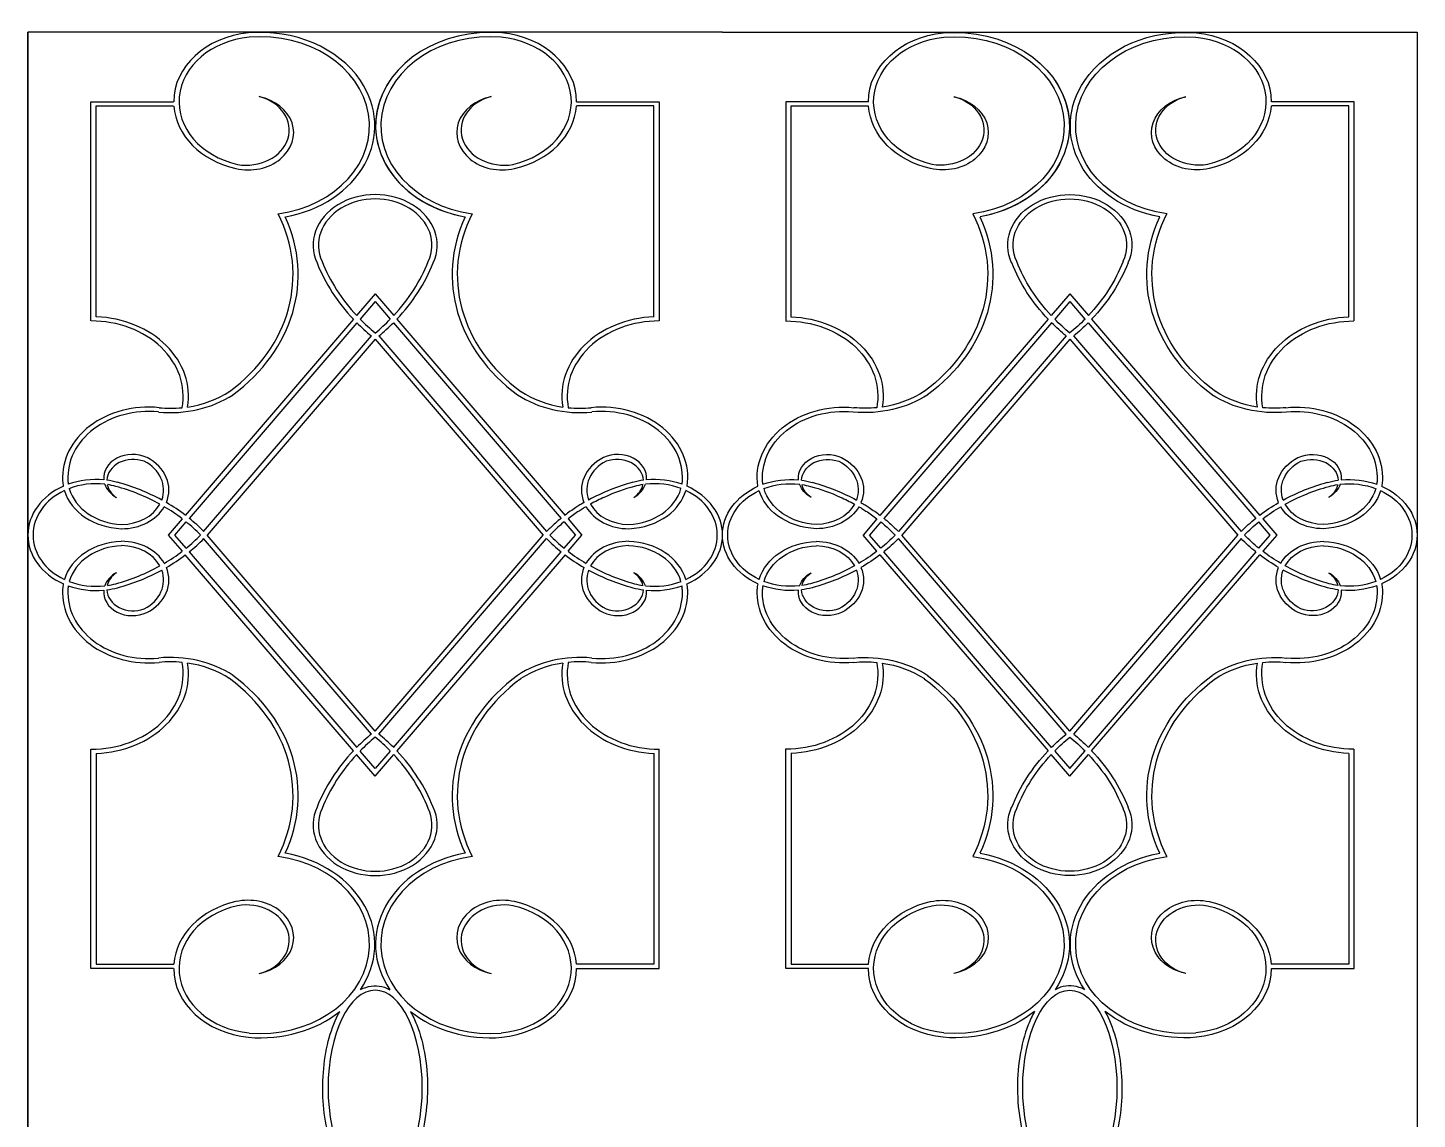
# Model space of a CAD drawing. Header units: millimetres. Extents: x 14385 to 129787, y 107826 to 186798.
# Drawn here: x 28166 to 29267, y 119535 to 120400 of the extents above; entities that cross this region are included whole.
import ezdxf

# ---------------------------------------------------------------- set-up
doc = ezdxf.new("R2010")
doc.units = ezdxf.units.MM
doc.header["$LTSCALE"] = 1000

msp = doc.modelspace()

# ---------------------------------------------------------------- linework, layer by layer
at = {"color": 136}
for p, q in [((28165.8, 117846.3), (28165.8, 120396.3)), ((28716.5, 120396.3), (28165.8, 120396.3)), ((28165.8, 120396.3), (28165.8, 117846.3)), ((28716.5, 120396.3), (29267.2, 120396.3)), ((29267.2, 120396.3), (29267.2, 117846.3))]:
    msp.add_line(p, q, dxfattribs=at)
at = {"color": 252}
for p, q in [((28215.9, 120167.6), (28215.9, 120341.3)), ((28215.9, 120341.3), (28281.4, 120341.3)), ((28600.9, 120341.3), (28666.4, 120341.3)), ((28666.4, 120341.3), (28666.4, 120167.6)), ((28832.1, 120341.3), (28766.6, 120341.3)), ((28766.6, 120341.3), (28766.6, 120167.6)), ((29217.1, 120341.3), (29151.6, 120341.3)), ((29217.1, 120167.6), (29217.1, 120341.3)), ((28220.1, 120170.9), (28220.1, 120337.9)), ((28220.1, 120337.9), (28281.4, 120337.9)), ((28662.2, 120337.9), (28600.9, 120337.9)), ((28662.2, 120170.9), (28662.2, 120337.9)), ((28770.8, 120170.9), (28770.8, 120337.9)), ((28770.8, 120337.9), (28832.1, 120337.9)), ((29212.9, 120337.9), (29151.6, 120337.9)), ((29212.9, 120170.9), (29212.9, 120337.9)), ((28441.2, 120188.9), (28426.5, 120171.8)), ((28441.2, 120188.9), (28455.9, 120171.8)), ((28991.8, 120188.9), (28977.1, 120171.8)), ((28991.8, 120188.9), (29006.5, 120171.8)), ((28441.2, 120183), (28429.2, 120169)), ((28441.2, 120183), (28453.2, 120169)), ((28991.8, 120183), (28979.8, 120169)), ((28991.8, 120183), (29003.8, 120169)), ((28424, 120168.8), (28290.7, 120013.4)), ((28426.7, 120166), (28293.7, 120011)), ((28455.7, 120166), (28588.6, 120011)), ((28458.4, 120168.8), (28591.7, 120013.4)), ((28974.6, 120168.8), (28841.3, 120013.4)), ((28977.3, 120166), (28844.4, 120011)), ((29006.3, 120166), (29139.3, 120011)), ((29009.1, 120168.8), (29142.3, 120013.4)), ((28305.2, 120000.6), (28438.2, 120155.6)), ((28444.2, 120155.6), (28577.1, 120000.6)), ((28988.8, 120155.6), (28855.9, 120000.6)), ((29127.8, 120000.6), (28994.9, 120155.6)), ((28441.2, 120153.1), (28307.9, 119997.8)), ((28441.2, 120153.1), (28574.4, 119997.8)), ((28991.8, 120153.1), (28858.6, 119997.8)), ((28991.8, 120153.1), (29125.1, 119997.8)), ((28288.2, 120010.6), (28277.2, 119997.8)), ((28594.1, 120010.6), (28605.1, 119997.8)), ((28838.9, 120010.6), (28827.9, 119997.8)), ((29144.8, 120010.6), (29155.8, 119997.8)), ((28282.4, 119997.8), (28291.3, 120008.2)), ((28591.1, 120008.2), (28600, 119997.8)), ((28841.9, 120008.2), (28833, 119997.8)), ((29150.7, 119997.8), (29141.7, 120008.2)), ((28277.2, 119997.8), (28288.2, 119985)), ((28291.3, 119987.4), (28282.4, 119997.8)), ((28438.2, 119840), (28305.2, 119995)), ((28441.2, 119842.4), (28307.9, 119997.8)), ((28441.2, 119842.4), (28574.4, 119997.8)), ((28444.2, 119840), (28577.1, 119995)), ((28591.1, 119987.4), (28600, 119997.8)), ((28594.1, 119985), (28605.1, 119997.8)), ((28838.9, 119985), (28827.9, 119997.8)), ((28841.9, 119987.4), (28833, 119997.8)), ((28988.8, 119840), (28855.9, 119995)), ((28991.8, 119842.4), (28858.6, 119997.8)), ((28991.8, 119842.4), (29125.1, 119997.8)), ((28994.9, 119840), (29127.8, 119995)), ((29141.7, 119987.4), (29150.7, 119997.8)), ((29155.8, 119997.8), (29144.8, 119985)), ((28424, 119826.7), (28290.7, 119982.1)), ((28293.7, 119984.5), (28426.7, 119829.5)), ((28455.7, 119829.5), (28588.6, 119984.5)), ((28591.7, 119982.1), (28458.4, 119826.7)), ((28841.3, 119982.1), (28974.6, 119826.7)), ((28977.3, 119829.5), (28844.4, 119984.5)), ((29139.3, 119984.5), (29006.3, 119829.5)), ((29009.1, 119826.7), (29142.3, 119982.1)), ((28215.9, 119654.3), (28215.9, 119828)), ((28220.1, 119824.7), (28220.1, 119657.7)), ((28441.2, 119806.6), (28426.5, 119823.8)), ((28441.2, 119812.6), (28429.2, 119826.6)), ((28453.2, 119826.6), (28441.2, 119812.6)), ((28441.2, 119806.6), (28455.9, 119823.8)), ((28662.2, 119824.7), (28662.2, 119657.7)), ((28666.4, 119654.3), (28666.4, 119828)), ((28766.6, 119654.3), (28766.6, 119828)), ((28770.8, 119824.7), (28770.8, 119657.7)), ((28991.8, 119806.6), (28977.1, 119823.8)), ((28979.8, 119826.6), (28991.8, 119812.6)), ((28991.8, 119812.6), (29003.8, 119826.6)), ((28991.8, 119806.6), (29006.5, 119823.8)), ((29212.9, 119824.7), (29212.9, 119657.7)), ((29217.1, 119654.3), (29217.1, 119828)), ((28220.1, 119657.7), (28281.6, 119657.7)), ((28662.2, 119657.7), (28600.9, 119657.7)), ((28770.8, 119657.7), (28832.1, 119657.7)), ((29212.9, 119657.7), (29151.4, 119657.7)), ((28281.4, 119654.3), (28215.9, 119654.3)), ((28600.9, 119654.3), (28666.4, 119654.3)), ((28832.1, 119654.3), (28766.6, 119654.3)), ((29151.6, 119654.3), (29217.1, 119654.3))]:
    msp.add_line(p, q, dxfattribs=at)
for centre, major_axis, ratio, start_param, end_param in [((28348.8, 120341.3), (67.3, 0), 0.816364, 1.688603, 3.141593), ((28350.2, 120322.2), (90.7, 0), 0.816364, 0.506509, 1.673342), ((28350.2, 120322.2), (86.5, 0), 0.816364, -1.407527, 1.672971), ((28532.2, 120322.2), (-90.7, 0), 0.816364, 4.609843, 7.633621), ((28532.2, 120322.2), (86.5, 0), 0.816364, 1.468622, 4.54912), ((28533.6, 120341.3), (67.3, 0), 0.816364, 0, 1.45299), ((28348.8, 120341.3), (-63.1, 0), 0.816364, -1.452486, 1.300758), ((28533.6, 120341.3), (63.1, 0), 0.816364, -1.300758, 1.452486), ((28350.2, 120322.2), (90.7, 0), 0.816364, -1.350436, 0.506509), ((28532.2, 120322.2), (-90.7, 0), 0.816364, -0.506514, 1.350436), ((28340.5, 120316.7), (36.1, 0), 0.816364, 4.44235, 7.606813), ((28339, 120318.8), (34.1, 0), 0.816364, 4.503854, 7.546717), ((28541.9, 120316.7), (-36.1, 0), 0.816364, -1.323627, 1.840835), ((28543.4, 120318.8), (34.1, 0), 0.816364, 1.878061, 4.920924), ((28348.8, 120341.3), (67.3, 0), 0.816364, 3.203861, 4.44235), ((28533.6, 120341.3), (-67.3, 0), 0.816364, 1.840835, 3.079325), ((28441.2, 120227.5), (49.2, 0), 0.816364, -0.357308, 3.498901), ((28441.2, 120227.5), (45, 0), 0.816364, -0.359357, 3.500933), ((28222.7, 120204.3), (153.4, 0), 0.816364, -0.834402, 0.395372), ((28659.7, 120204.3), (-153.4, 0), 0.816364, -0.395372, 0.834402), ((28222.7, 120204.3), (-157.5, 0), 0.816364, 2.307191, 3.504433), ((28659.7, 120204.3), (-157.5, 0), 0.816364, -0.362841, 0.834402), ((28566.3, 120258.7), (179.9, 0), 0.816364, 3.454536, 3.799999), ((28566.3, 120258.7), (-175.7, 0), 0.816364, 0.312406, 0.650982), ((28316.3, 120258.6), (175.5, 0), 0.816364, -0.651138, -0.312037), ((28316.3, 120258.6), (179.6, 0), 0.816364, -0.658569, -0.31258), ((28216.1, 120108), (72.9, 0), 0.816364, -0.157189, 1.572578), ((28216.1, 120108), (77.1, 0), 0.816364, -0.139948, 1.518122), ((28566.3, 120258.7), (179.9, 0), 0.816364, 3.8243, 3.920002), ((28566.3, 120258.7), (175.7, 0), 0.816364, 3.817508, 3.92031), ((28316.3, 120258.6), (175.5, 0), 0.816364, -0.779047, -0.676107), ((28316.3, 120258.6), (-179.6, 0), 0.816364, 2.362853, 2.458688), ((28666.3, 120108), (-77.1, 0), 0.816364, -1.518122, 0.139948), ((28666.3, 120108), (-72.9, 0), 0.816364, 4.710608, 6.440374), ((28279, 120159.5), (-75, 0), 0.816364, 1.750875, 2.246195), ((28603.4, 120159.5), (75, 0), 0.816364, 4.036991, 4.53231), ((28261.6, 120043.5), (68.2, 0), 0.816364, 1.448892, 3.189665), ((28279, 120159.5), (-79.2, 0), 0.816364, 1.448892, 2.246195), ((28279, 120159.5), (-75, 0), 0.816364, 1.448892, 1.69239), ((28603.4, 120159.5), (79.2, 0), 0.816364, 4.036991, 4.834293), ((28603.4, 120159.5), (75, 0), 0.816364, 4.590795, 4.834293), ((28620.8, 120043.5), (68.2, 0), 0.816364, -0.126549, 1.692701), ((28261.6, 120043.5), (-64, 0), 0.816364, 4.590485, 6.331258), ((28620.8, 120043.5), (-64, 0), 0.816364, 3.037727, 4.834293), ((28248.8, 120043.1), (22.8, 0), 0.816364, 1.051888, 3.22495), ((28249.4, 120040.7), (-20.9, 0), 0.816364, 4.288431, 6.253218), ((28240.2, 120033.4), (-33.3, 0), 0.816364, 2.847491, 4.145408), ((28240.2, 120033.4), (-37.5, 0), 0.816364, 2.811906, 4.145408), ((28642.2, 120033.4), (37.5, 0), 0.816364, 2.137777, 3.471279), ((28642.2, 120033.4), (33.3, 0), 0.816364, 2.137777, 3.435694), ((28633.5, 120043.1), (-22.8, 0), 0.816364, 3.058235, 5.231297), ((28632.9, 120040.7), (-20.9, 0), 0.816364, 3.17156, 5.136347), ((28219.8, 119997.8), (-53.9, 0), 0.816364, -1.072215, 1.072215), ((28219.8, 119997.8), (49.8, 0), 0.816364, 2.095243, 4.187942), ((28242.3, 120042.7), (48.9, 0), 0.816364, 3.189665, 3.29837), ((28242.3, 120042.7), (-48.9, 0), 0.816364, 0.246701, 1.522724), ((28242.3, 120042.7), (44.7, 0), 0.816364, 3.189665, 3.269172), ((28219.8, 119997.8), (-53.9, 0), 0.816364, 4.595571, 5.130075), ((28219.8, 119997.8), (49.8, 0), 0.816364, 1.428122, 2.012754), ((28242.3, 120042.7), (-44.7, 0), 0.816364, 0.224287, 1.522724), ((28248.8, 120043.1), (22.8, 0), 0.816364, 3.418062, 4.118141), ((28219.8, 119997.8), (53.9, 0), 0.816364, 1.248267, 1.407456), ((28249.4, 120040.7), (-20.9, 0), 0.816364, 0.177162, 0.873977), ((28219.8, 119997.8), (-49.8, 0), 0.816364, 4.38986, 4.52866), ((28190.2, 119925.5), (143.2, 0), 0.816364, 0.975118, 1.248267), ((28190.2, 119925.5), (-147.4, 0), 0.816364, 4.123567, 4.38986), ((28692.2, 119925.5), (-147.4, 0), 0.816364, -1.248267, -0.981975), ((28692.2, 119925.5), (-143.2, 0), 0.816364, -1.248267, -1.067778), ((28640, 120042.7), (44.7, 0), 0.816364, -1.522724, -0.224287), ((28662.6, 119997.8), (-53.9, 0), 0.816364, -1.407456, -1.248267), ((28633.5, 120043.1), (22.8, 0), 0.816364, -0.976548, -0.276469), ((28632.9, 120040.7), (-20.9, 0), 0.816364, 2.267616, 2.964431), ((28662.6, 119997.8), (49.8, 0), 0.816364, 1.754525, 1.893326), ((28662.6, 119997.8), (49.8, 0), 0.816364, 1.133194, 1.71347), ((28662.6, 119997.8), (53.9, 0), 0.816364, 1.15394, 1.687615), ((28640, 120042.7), (48.9, 0), 0.816364, -0.834617, -0.246701), ((28662.6, 119997.8), (-49.8, 0), 0.816364, 2.095243, 4.187942), ((28662.6, 119997.8), (-53.9, 0), 0.816364, 2.069377, 4.212182), ((28240.2, 120033.4), (33.3, 0), 0.816364, 4.712389, 5.859527), ((28190.2, 119925.5), (-147.4, 0), 0.816364, 3.961985, 4.093881), ((28692.2, 119925.5), (-147.4, 0), 0.816364, -0.925361, -0.896902), ((28692.2, 119925.5), (-147.4, 0), 0.816364, -0.952289, -0.925361), ((28692.2, 119925.5), (143.2, 0), 0.816364, 2.073815, 2.166474), ((28642.2, 120033.4), (-33.3, 0), 0.816364, 0.423658, 1.570796), ((28240.2, 120033.4), (37.5, 0), 0.816364, 4.712389, 5.838415), ((28190.2, 119925.5), (-143.2, 0), 0.816364, 3.957874, 4.086984), ((28190.2, 119925.5), (-147.4, 0), 0.816364, 3.816417, 3.933209), ((28692.2, 119925.5), (147.4, 0), 0.816364, 2.349976, 2.437996), ((28692.2, 119925.5), (-147.4, 0), 0.816364, -0.896902, -0.820393), ((28692.2, 119925.5), (-143.2, 0), 0.816364, -0.896604, -0.816281), ((28692.2, 119925.5), (143.2, 0), 0.816364, 2.215685, 2.244988), ((28692.2, 119925.5), (-143.2, 0), 0.816364, -0.945391, -0.925908), ((28642.2, 120033.4), (-37.5, 0), 0.816364, 0.44477, 1.570796), ((28640, 120042.7), (48.9, 0), 0.816364, -1.522724, -0.834617), ((28190.2, 119925.5), (-143.2, 0), 0.816364, 3.80886, 3.928234), ((28692.2, 119925.5), (147.4, 0), 0.816364, 2.437996, 2.466769), ((28692.2, 119925.5), (-143.2, 0), 0.816364, -0.704832, -0.675512), ((28692.2, 119925.5), (-143.2, 0), 0.816364, -0.786641, -0.704832), ((28242.3, 119952.9), (48.9, 0), 0.816364, 1.618869, 2.894892), ((28242.3, 119952.9), (-44.7, 0), 0.816364, -1.522724, -0.224287), ((28240.2, 119962.2), (-37.5, 0), 0.816364, 3.586363, 4.712389), ((28240.2, 119962.2), (-33.3, 0), 0.816364, 3.565251, 4.712389), ((28190.2, 120070.1), (-143.2, 0), 0.816364, 2.354951, 2.474325), ((28190.2, 120070.1), (-147.4, 0), 0.816364, 2.349976, 2.466769), ((28692.2, 120070.1), (147.4, 0), 0.816364, 3.816417, 3.933209), ((28692.2, 119925.5), (143.2, 0), 0.816364, 2.466081, 2.474325), ((28692.2, 120070.1), (143.2, 0), 0.816364, 3.80886, 3.928234), ((28642.2, 119962.2), (37.5, 0), 0.816364, 1.570796, 2.696822), ((28642.2, 119962.2), (33.3, 0), 0.816364, 1.570796, 2.717935), ((28640, 119952.9), (-44.7, 0), 0.816364, 3.365879, 4.664316), ((28640, 119952.9), (-48.9, 0), 0.816364, 3.388294, 4.664316), ((28190.2, 120070.1), (143.2, 0), 0.816364, -0.945391, -0.816281), ((28190.2, 120070.1), (147.4, 0), 0.816364, -0.952289, -0.820393), ((28692.2, 120070.1), (-147.4, 0), 0.816364, 0.820393, 0.952289), ((28692.2, 120070.1), (-143.2, 0), 0.816364, 0.816281, 0.945391), ((28248.8, 119952.5), (22.8, 0), 0.816364, 2.165045, 2.865123), ((28249.4, 119954.8), (20.9, 0), 0.816364, 2.267616, 2.964431), ((28190.2, 120070.1), (143.2, 0), 0.816364, -1.248267, -0.975118), ((28190.2, 120070.1), (-147.4, 0), 0.816364, 1.893326, 2.159618), ((28240.2, 119962.2), (33.3, 0), 0.816364, -1.003816, 0.294101), ((28240.2, 119962.2), (-37.5, 0), 0.816364, 2.135144, 3.471279), ((28642.2, 119962.2), (37.5, 0), 0.816364, 2.811906, 4.148041), ((28642.2, 119962.2), (-33.3, 0), 0.816364, -0.294101, 1.003816), ((28692.2, 120070.1), (147.4, 0), 0.816364, 4.123567, 4.38986), ((28692.2, 120070.1), (-143.2, 0), 0.816364, 0.975118, 1.248267), ((28633.5, 119952.5), (-22.8, 0), 0.816364, 3.418062, 4.118141), ((28632.9, 119954.8), (-20.9, 0), 0.816364, 3.318754, 4.01557), ((28242.3, 119952.9), (-48.9, 0), 0.816364, -0.156778, -0.048073), ((28242.3, 119952.9), (44.7, 0), 0.816364, 3.014014, 3.09352), ((28219.8, 119997.8), (53.9, 0), 0.816364, 4.295533, 4.829207), ((28219.8, 119997.8), (49.8, 0), 0.816364, 4.274786, 4.855063), ((28219.8, 119997.8), (-53.9, 0), 0.816364, 1.734137, 1.893326), ((28219.8, 119997.8), (-49.8, 0), 0.816364, 1.754525, 1.893326), ((28662.6, 119997.8), (53.9, 0), 0.816364, 4.38986, 4.549049), ((28662.6, 119997.8), (-49.8, 0), 0.816364, 1.248267, 1.387068), ((28662.6, 119997.8), (-49.8, 0), 0.816364, 1.428122, 2.008399), ((28662.6, 119997.8), (53.9, 0), 0.816364, 4.595571, 5.129245), ((28640, 119952.9), (44.7, 0), 0.816364, 0.048073, 0.127579), ((28640, 119952.9), (48.9, 0), 0.816364, 0.048073, 0.156778), ((28261.6, 119952.1), (68.2, 0), 0.816364, 3.09352, 4.834293), ((28261.6, 119952.1), (-64, 0), 0.816364, -0.048073, 1.692701), ((28248.8, 119952.5), (22.8, 0), 0.816364, 3.058235, 5.235805), ((28249.4, 119954.8), (-20.9, 0), 0.816364, 0.029968, 1.994755), ((28620.8, 119952.1), (68.2, 0), 0.816364, 4.590485, 6.331258), ((28620.8, 119952.1), (-64, 0), 0.816364, 1.448892, 3.189665), ((28633.5, 119952.5), (-22.8, 0), 0.816364, 1.04738, 3.22495), ((28632.9, 119954.8), (20.9, 0), 0.816364, 4.288431, 6.253218), ((28279, 119836.1), (79.2, 0), 0.816364, 0.895398, 1.692701), ((28603.4, 119836.1), (-79.2, 0), 0.816364, 4.590485, 5.387787), ((28216.1, 119887.5), (-72.9, 0), 0.816364, 1.569015, 3.298781), ((28216.1, 119887.5), (77.1, 0), 0.816364, -1.518122, 0.139948), ((28279, 119836.1), (-75, 0), 0.816364, 4.590795, 4.834293), ((28279, 119836.1), (75, 0), 0.816364, 0.895398, 1.390718), ((28603.4, 119836.1), (-75, 0), 0.816364, -1.390718, -0.897091), ((28666.3, 119887.5), (-77.1, 0), 0.816364, -0.139948, 1.518122), ((28666.3, 119887.5), (-72.9, 0), 0.816364, -0.157189, 1.572578), ((28603.4, 119836.1), (75, 0), 0.816364, 1.448892, 1.69239), ((28222.7, 119791.2), (153.4, 0), 0.816364, -0.395372, 0.834402), ((28222.7, 119791.2), (157.5, 0), 0.816364, -0.362841, 0.834402), ((28659.7, 119791.2), (157.5, 0), 0.816364, 2.307191, 3.504433), ((28659.7, 119791.2), (153.4, 0), 0.816364, 2.30803, 3.536964), ((28566.3, 119736.9), (179.9, 0), 0.816364, 2.36285, 2.458885), ((28566.3, 119736.9), (-175.7, 0), 0.816364, -0.778718, -0.675916), ((28316.3, 119737), (175.5, 0), 0.816364, 0.676107, 0.779047), ((28316.3, 119737), (179.6, 0), 0.816364, 0.682904, 0.77874), ((28566.3, 119736.9), (-179.9, 0), 0.816364, -0.658407, -0.312943), ((28566.3, 119736.9), (-175.7, 0), 0.816364, -0.650982, -0.312406), ((28316.3, 119737), (-175.5, 0), 0.816364, 3.45363, 3.792731), ((28316.3, 119737), (-179.6, 0), 0.816364, 3.454173, 3.800162), ((28441.2, 119768), (-49.2, 0), 0.816364, -0.357308, 3.498901), ((28441.2, 119768), (45, 0), 0.816364, 2.782253, 6.642542), ((28350.2, 119673.3), (86.5, 0), 0.816364, 4.610214, 7.690712), ((28350.2, 119673.3), (-90.7, 0), 0.816364, 2.635084, 4.492028), ((28532.2, 119673.3), (90.7, 0), 0.816364, 1.791157, 3.648107), ((28532.2, 119673.3), (-86.5, 0), 0.816364, -1.407527, 1.672971), ((28348.8, 119654.3), (67.3, 0), 0.816364, 1.840835, 3.079325), ((28348.8, 119654.3), (-63.1, 0), 0.816364, -1.300758, 1.452486), ((28340.5, 119678.8), (-36.1, 0), 0.816364, 1.817965, 4.982428), ((28339, 119676.7), (34.1, 0), 0.816364, -1.263532, 1.779331), ((28541.9, 119678.8), (36.1, 0), 0.816364, 1.300758, 4.46522), ((28543.4, 119676.7), (-34.1, 0), 0.816364, 4.503854, 7.546717), ((28533.6, 119654.3), (-63.1, 0), 0.816364, 1.689107, 4.44235), ((28533.6, 119654.3), (67.3, 0), 0.816364, 0.062268, 1.300758), ((28348.8, 119654.3), (-67.3, 0), 0.816364, 0, 1.45299), ((28533.6, 119654.3), (67.3, 0), 0.816364, -1.45299, 0), ((28991.8, 119559.5), (0, 77.5), 0.481659, 3.141593, 9.424778), ((28350.2, 119673.3), (90.7, 0), 0.816364, 4.609843, 5.481757), ((28532.2, 119673.3), (90.7, 0), 0.816364, 3.943048, 4.814935)]:
    msp.add_ellipse(centre, major_axis=major_axis, ratio=ratio, start_param=start_param, end_param=end_param, dxfattribs=at)
at = {"color": 252, "extrusion": (0, 0, -1)}
for centre, major_axis, ratio, start_param, end_param in [((28899.4, 120341.3), (-67.3, 0), 0.816364, 0, 1.45299), ((28900.8, 120322.2), (90.7, 0), 0.816364, 4.609843, 7.633621), ((28900.8, 120322.2), (-86.5, 0), 0.816364, 1.468622, 4.54912), ((29082.9, 120322.2), (-86.5, 0), 0.816364, -1.407527, 1.672971), ((29082.9, 120322.2), (-90.7, 0), 0.816364, 0.506509, 1.673342), ((29084.2, 120341.3), (-67.3, 0), 0.816364, 1.688603, 3.141593), ((28899.4, 120341.3), (-63.1, 0), 0.816364, -1.300758, 1.452486), ((29084.2, 120341.3), (63.1, 0), 0.816364, -1.452486, 1.300758), ((28900.8, 120322.2), (90.7, 0), 0.816364, -0.506514, 1.350436), ((29082.9, 120322.2), (-90.7, 0), 0.816364, -1.350436, 0.506509), ((28891.1, 120316.7), (36.1, 0), 0.816364, -1.323627, 1.840835), ((28889.6, 120318.8), (-34.1, 0), 0.816364, 1.878061, 4.920924), ((29092.6, 120316.7), (-36.1, 0), 0.816364, 4.44235, 7.606813), ((29094, 120318.8), (-34.1, 0), 0.816364, 4.503854, 7.546717), ((28899.4, 120341.3), (67.3, 0), 0.816364, 1.840835, 3.079325), ((29084.2, 120341.3), (-67.3, 0), 0.816364, 3.203861, 4.44235), ((28991.8, 120227.5), (-49.2, 0), 0.816364, -0.357308, 3.498901), ((28991.8, 120227.5), (-45, 0), 0.816364, -0.359357, 3.500933), ((28773.3, 120204.3), (153.4, 0), 0.816364, -0.395372, 0.834402), ((29210.3, 120204.3), (-153.4, 0), 0.816364, -0.834402, 0.395372), ((28773.3, 120204.3), (157.5, 0), 0.816364, -0.362841, 0.834402), ((29210.3, 120204.3), (157.5, 0), 0.816364, 2.307191, 3.504433), ((29116.7, 120258.6), (-179.6, 0), 0.816364, -0.658569, -0.31258), ((29116.7, 120258.6), (-175.5, 0), 0.816364, -0.651138, -0.312037), ((28866.8, 120258.7), (175.7, 0), 0.816364, 0.312406, 0.650982), ((28866.8, 120258.7), (-179.9, 0), 0.816364, 3.454536, 3.799999), ((28766.7, 120108), (72.9, 0), 0.816364, 4.710608, 6.440374), ((28766.7, 120108), (77.1, 0), 0.816364, -1.518122, 0.139948), ((29116.7, 120258.6), (179.6, 0), 0.816364, 2.362853, 2.458688), ((29116.7, 120258.6), (-175.5, 0), 0.816364, -0.779047, -0.676107), ((28866.8, 120258.7), (-175.7, 0), 0.816364, 3.817508, 3.92031), ((28866.8, 120258.7), (-179.9, 0), 0.816364, 3.8243, 3.920002), ((29216.9, 120108), (-77.1, 0), 0.816364, -0.139948, 1.518122), ((29216.9, 120108), (-72.9, 0), 0.816364, -0.157189, 1.572578), ((28829.7, 120159.5), (-75, 0), 0.816364, 4.036991, 4.53231), ((29154, 120159.5), (75, 0), 0.816364, 1.750875, 2.246195), ((28812.2, 120043.5), (-68.2, 0), 0.816364, -0.126549, 1.692701), ((28829.7, 120159.5), (-79.2, 0), 0.816364, 4.036991, 4.834293), ((28829.7, 120159.5), (-75, 0), 0.816364, 4.590795, 4.834293), ((29154, 120159.5), (79.2, 0), 0.816364, 1.448892, 2.246195), ((29154, 120159.5), (75, 0), 0.816364, 1.448892, 1.69239), ((29171.4, 120043.5), (-68.2, 0), 0.816364, 1.448892, 3.189665), ((28812.2, 120043.5), (64, 0), 0.816364, 3.037727, 4.834293), ((29171.4, 120043.5), (64, 0), 0.816364, 4.590485, 6.331258), ((28799.5, 120043.1), (22.8, 0), 0.816364, 3.058235, 5.231297), ((28800.1, 120040.7), (20.9, 0), 0.816364, 3.17156, 5.136347), ((28790.8, 120033.4), (-33.3, 0), 0.816364, 2.137777, 3.435694), ((28790.8, 120033.4), (-37.5, 0), 0.816364, 2.137777, 3.471279), ((29192.8, 120033.4), (37.5, 0), 0.816364, 2.811906, 4.145408), ((29192.8, 120033.4), (33.3, 0), 0.816364, 2.847491, 4.145408), ((29184.2, 120043.1), (-22.8, 0), 0.816364, 1.051888, 3.22495), ((29183.6, 120040.7), (20.9, 0), 0.816364, 4.288431, 6.253218), ((28770.4, 119997.8), (53.9, 0), 0.816364, 2.069377, 4.212182), ((28770.4, 119997.8), (49.8, 0), 0.816364, 2.095243, 4.187942), ((28793, 120042.7), (-48.9, 0), 0.816364, -0.834617, -0.246701), ((28770.4, 119997.8), (-53.9, 0), 0.816364, 1.15394, 1.687615), ((28770.4, 119997.8), (-49.8, 0), 0.816364, 1.133194, 1.71347), ((28793, 120042.7), (-44.7, 0), 0.816364, -1.522724, -0.224287), ((28799.5, 120043.1), (-22.8, 0), 0.816364, -0.976548, -0.276469), ((28770.4, 119997.8), (53.9, 0), 0.816364, -1.407456, -1.248267), ((28770.4, 119997.8), (-49.8, 0), 0.816364, 1.754525, 1.893326), ((28800.1, 120040.7), (20.9, 0), 0.816364, 2.267616, 2.964431), ((28740.8, 119925.5), (143.2, 0), 0.816364, -1.248267, -1.067778), ((28740.8, 119925.5), (147.4, 0), 0.816364, -1.248267, -0.981975), ((29242.8, 119925.5), (147.4, 0), 0.816364, 4.123567, 4.38986), ((29242.8, 119925.5), (-143.2, 0), 0.816364, 0.975118, 1.248267), ((29190.7, 120042.7), (44.7, 0), 0.816364, 0.224287, 1.522724), ((29190.7, 120042.7), (48.9, 0), 0.816364, 0.246701, 1.522724), ((29213.2, 119997.8), (-53.9, 0), 0.816364, 1.248267, 1.407456), ((29184.2, 120043.1), (-22.8, 0), 0.816364, 3.418062, 4.118141), ((29183.6, 120040.7), (20.9, 0), 0.816364, 0.177162, 0.873977), ((29213.2, 119997.8), (49.8, 0), 0.816364, 4.38986, 4.52866), ((29213.2, 119997.8), (-49.8, 0), 0.816364, 1.428122, 2.012754), ((29213.2, 119997.8), (53.9, 0), 0.816364, 4.595571, 5.130075), ((29190.7, 120042.7), (-44.7, 0), 0.816364, 3.189665, 3.269172), ((29213.2, 119997.8), (-49.8, 0), 0.816364, 2.095243, 4.187942), ((29190.7, 120042.7), (-48.9, 0), 0.816364, 3.189665, 3.29837), ((29213.2, 119997.8), (53.9, 0), 0.816364, -1.072215, 1.072215), ((28790.8, 120033.4), (33.3, 0), 0.816364, 0.423658, 1.570796), ((28740.8, 119925.5), (-143.2, 0), 0.816364, 2.073815, 2.166474), ((28740.8, 119925.5), (147.4, 0), 0.816364, -0.952289, -0.925361), ((28740.8, 119925.5), (147.4, 0), 0.816364, -0.925361, -0.896902), ((29242.8, 119925.5), (147.4, 0), 0.816364, 3.961985, 4.093881), ((29192.8, 120033.4), (-33.3, 0), 0.816364, 4.712389, 5.859527), ((28793, 120042.7), (-48.9, 0), 0.816364, -1.522724, -0.834617), ((28790.8, 120033.4), (37.5, 0), 0.816364, 0.44477, 1.570796), ((28740.8, 119925.5), (143.2, 0), 0.816364, -0.945391, -0.925908), ((28740.8, 119925.5), (-143.2, 0), 0.816364, 2.215685, 2.244988), ((28740.8, 119925.5), (143.2, 0), 0.816364, -0.896604, -0.816281), ((28740.8, 119925.5), (147.4, 0), 0.816364, -0.896902, -0.820393), ((28740.8, 119925.5), (-147.4, 0), 0.816364, 2.349976, 2.437996), ((29242.8, 119925.5), (147.4, 0), 0.816364, 3.816417, 3.933209), ((29242.8, 119925.5), (143.2, 0), 0.816364, 3.957874, 4.086984), ((29192.8, 120033.4), (-37.5, 0), 0.816364, 4.712389, 5.838415), ((28740.8, 119925.5), (143.2, 0), 0.816364, -0.786641, -0.704832), ((28740.8, 119925.5), (143.2, 0), 0.816364, -0.704832, -0.675512), ((28740.8, 119925.5), (-147.4, 0), 0.816364, 2.437996, 2.466769), ((29242.8, 119925.5), (143.2, 0), 0.816364, 3.80886, 3.928234), ((28793, 119952.9), (48.9, 0), 0.816364, 3.388294, 4.664316), ((28793, 119952.9), (44.7, 0), 0.816364, 3.365879, 4.664316), ((28790.8, 119962.2), (-37.5, 0), 0.816364, 1.570796, 2.696822), ((28790.8, 119962.2), (-33.3, 0), 0.816364, 1.570796, 2.717935), ((28740.8, 120070.1), (-143.2, 0), 0.816364, 3.80886, 3.928234), ((28740.8, 120070.1), (-147.4, 0), 0.816364, 3.816417, 3.933209), ((28740.8, 119925.5), (-143.2, 0), 0.816364, 2.466081, 2.474325), ((29242.8, 120070.1), (147.4, 0), 0.816364, 2.349976, 2.466769), ((29242.8, 120070.1), (143.2, 0), 0.816364, 2.354951, 2.474325), ((29192.8, 119962.2), (37.5, 0), 0.816364, 3.586363, 4.712389), ((29192.8, 119962.2), (33.3, 0), 0.816364, 3.565251, 4.712389), ((29190.7, 119952.9), (44.7, 0), 0.816364, -1.522724, -0.224287), ((29190.7, 119952.9), (-48.9, 0), 0.816364, 1.618869, 2.894892), ((28740.8, 120070.1), (143.2, 0), 0.816364, 0.816281, 0.945391), ((28740.8, 120070.1), (147.4, 0), 0.816364, 0.820393, 0.952289), ((29242.8, 120070.1), (-147.4, 0), 0.816364, -0.952289, -0.820393), ((29242.8, 120070.1), (-143.2, 0), 0.816364, -0.945391, -0.816281), ((28799.5, 119952.5), (22.8, 0), 0.816364, 3.418062, 4.118141), ((28800.1, 119954.8), (20.9, 0), 0.816364, 3.318754, 4.01557), ((28740.8, 120070.1), (143.2, 0), 0.816364, 0.975118, 1.248267), ((28740.8, 120070.1), (-147.4, 0), 0.816364, 4.123567, 4.38986), ((28790.8, 119962.2), (33.3, 0), 0.816364, -0.294101, 1.003816), ((28790.8, 119962.2), (-37.5, 0), 0.816364, 2.811906, 4.148041), ((29192.8, 119962.2), (37.5, 0), 0.816364, 2.135144, 3.471279), ((29192.8, 119962.2), (-33.3, 0), 0.816364, -1.003816, 0.294101), ((29242.8, 120070.1), (147.4, 0), 0.816364, 1.893326, 2.159618), ((29242.8, 120070.1), (-143.2, 0), 0.816364, -1.248267, -0.975118), ((29183.6, 119954.8), (-20.9, 0), 0.816364, 2.267616, 2.964431), ((29184.2, 119952.5), (-22.8, 0), 0.816364, 2.165045, 2.865123), ((28793, 119952.9), (-48.9, 0), 0.816364, 0.048073, 0.156778), ((28793, 119952.9), (-44.7, 0), 0.816364, 0.048073, 0.127579), ((28770.4, 119997.8), (-53.9, 0), 0.816364, 4.595571, 5.129245), ((28770.4, 119997.8), (49.8, 0), 0.816364, 1.428122, 2.008399), ((28770.4, 119997.8), (-53.9, 0), 0.816364, 4.38986, 4.549049), ((28770.4, 119997.8), (49.8, 0), 0.816364, 1.248267, 1.387068), ((29213.2, 119997.8), (53.9, 0), 0.816364, 1.734137, 1.893326), ((29213.2, 119997.8), (49.8, 0), 0.816364, 1.754525, 1.893326), ((29213.2, 119997.8), (-49.8, 0), 0.816364, 4.274786, 4.855063), ((29213.2, 119997.8), (-53.9, 0), 0.816364, 4.295533, 4.829207), ((29190.7, 119952.9), (-44.7, 0), 0.816364, 3.014014, 3.09352), ((29190.7, 119952.9), (48.9, 0), 0.816364, -0.156778, -0.048073), ((28812.2, 119952.1), (-68.2, 0), 0.816364, 4.590485, 6.331258), ((28812.2, 119952.1), (64, 0), 0.816364, 1.448892, 3.189665), ((28799.5, 119952.5), (22.8, 0), 0.816364, 1.04738, 3.22495), ((28800.1, 119954.8), (-20.9, 0), 0.816364, 4.288431, 6.253218), ((29171.4, 119952.1), (-68.2, 0), 0.816364, 3.09352, 4.834293), ((29171.4, 119952.1), (64, 0), 0.816364, -0.048073, 1.692701), ((29184.2, 119952.5), (-22.8, 0), 0.816364, 3.058235, 5.235805), ((29183.6, 119954.8), (20.9, 0), 0.816364, 0.029968, 1.994755), ((28829.7, 119836.1), (79.2, 0), 0.816364, 4.590485, 5.387787), ((29154, 119836.1), (-79.2, 0), 0.816364, 0.895398, 1.692701), ((28766.7, 119887.5), (72.9, 0), 0.816364, -0.157189, 1.572578), ((28766.7, 119887.5), (77.1, 0), 0.816364, -0.139948, 1.518122), ((28829.7, 119836.1), (-75, 0), 0.816364, 1.448892, 1.69239), ((28829.7, 119836.1), (75, 0), 0.816364, -1.390718, -0.897091), ((29154, 119836.1), (-75, 0), 0.816364, 0.895398, 1.390718), ((29216.9, 119887.5), (-77.1, 0), 0.816364, -1.518122, 0.139948), ((29216.9, 119887.5), (72.9, 0), 0.816364, 1.569015, 3.298781), ((29154, 119836.1), (75, 0), 0.816364, 4.590795, 4.834293), ((28773.3, 119791.2), (-153.4, 0), 0.816364, 2.30803, 3.536964), ((28773.3, 119791.2), (-157.5, 0), 0.816364, 2.307191, 3.504433), ((29210.3, 119791.2), (-157.5, 0), 0.816364, -0.362841, 0.834402), ((29210.3, 119791.2), (-153.4, 0), 0.816364, -0.395372, 0.834402), ((29116.7, 119737), (-179.6, 0), 0.816364, 0.682904, 0.77874), ((29116.7, 119737), (-175.5, 0), 0.816364, 0.676107, 0.779047), ((28866.8, 119736.9), (175.7, 0), 0.816364, -0.778718, -0.675916), ((28866.8, 119736.9), (-179.9, 0), 0.816364, 2.36285, 2.458885), ((29116.7, 119737), (179.6, 0), 0.816364, 3.454173, 3.800162), ((29116.7, 119737), (175.5, 0), 0.816364, 3.45363, 3.792731), ((28866.8, 119736.9), (175.7, 0), 0.816364, -0.650982, -0.312406), ((28866.8, 119736.9), (179.9, 0), 0.816364, -0.658407, -0.312943), ((28991.8, 119768), (49.2, 0), 0.816364, -0.357308, 3.498901), ((28991.8, 119768), (-45, 0), 0.816364, 2.782253, 6.642542), ((28900.8, 119673.3), (86.5, 0), 0.816364, -1.407527, 1.672971), ((28900.8, 119673.3), (-90.7, 0), 0.816364, 1.791157, 3.648107), ((29082.9, 119673.3), (90.7, 0), 0.816364, 2.635084, 4.492028), ((29082.9, 119673.3), (-86.5, 0), 0.816364, 4.610214, 7.690712), ((28899.4, 119654.3), (-67.3, 0), 0.816364, 0.062268, 1.300758), ((28899.4, 119654.3), (63.1, 0), 0.816364, 1.689107, 4.44235), ((28891.1, 119678.8), (-36.1, 0), 0.816364, 1.300758, 4.46522), ((28889.6, 119676.7), (34.1, 0), 0.816364, 4.503854, 7.546717), ((29092.6, 119678.8), (36.1, 0), 0.816364, 1.817965, 4.982428), ((29094, 119676.7), (-34.1, 0), 0.816364, -1.263532, 1.779331), ((29084.2, 119654.3), (63.1, 0), 0.816364, -1.300758, 1.452486), ((29084.2, 119654.3), (-67.3, 0), 0.816364, 1.840835, 3.079325), ((28899.4, 119654.3), (-67.3, 0), 0.816364, -1.45299, 0), ((29084.2, 119654.3), (67.3, 0), 0.816364, 0, 1.45299), ((28441.2, 119559.5), (0, 77.5), 0.481659, 3.141593, 9.424778), ((28900.8, 119673.3), (-90.7, 0), 0.816364, 3.943048, 4.814935), ((29082.9, 119673.3), (-90.7, 0), 0.816364, 4.609843, 5.481757)]:
    msp.add_ellipse(centre, major_axis=major_axis, ratio=ratio, start_param=start_param, end_param=end_param, dxfattribs=at)
at = {"color": 252}
for points, knots in [([(28429.5, 119637.4), (28430.2, 119637.8), (28431, 119638.2), (28434.4, 119639.6), (28437.2, 119640.3), (28443, 119640.6), (28445.9, 119640.2), (28450.1, 119638.8), (28451.5, 119638.1), (28452.9, 119637.4)], [9.1702793, 9.1702793, 9.1702793, 9.1702793, 9.2227413, 9.2227413, 9.403038, 9.403038, 9.5833348, 9.5833348, 9.6793017, 9.6793017, 9.6793017, 9.6793017]), ([(29003.5, 119637.4), (29002.8, 119637.8), (29002, 119638.2), (28998.6, 119639.6), (28995.8, 119640.3), (28990, 119640.6), (28987.1, 119640.2), (28982.9, 119638.8), (28981.5, 119638.1), (28980.1, 119637.4)], [9.1702793, 9.1702793, 9.1702793, 9.1702793, 9.2227413, 9.2227413, 9.403038, 9.403038, 9.5833348, 9.5833348, 9.6793017, 9.6793017, 9.6793017, 9.6793017]), ([(28469.1, 119620.1), (28470.9, 119616.9), (28472.6, 119613.4), (28477.1, 119602), (28479.4, 119593.3), (28482.3, 119574.9), (28482.9, 119565.2), (28482.4, 119545.9), (28481.3, 119536.4), (28477.5, 119518.6), (28474.8, 119510.5), (28468.7, 119497.6), (28465.4, 119492.6), (28459.1, 119485.9), (28456.3, 119483.6), (28451, 119480.6), (28448.5, 119479.6), (28444.3, 119478.7), (28442.7, 119478.6), (28441.2, 119478.6), (28438.8, 119478.6), (28436.4, 119479), (28431.9, 119480.4), (28429.7, 119481.4), (28425.6, 119484), (28423.7, 119485.6), (28417.8, 119491.5), (28414.2, 119496.7), (28408.1, 119509.2), (28405.6, 119516.4), (28401.8, 119532), (28400.5, 119540.4), (28399.4, 119557.6), (28399.6, 119566.4), (28401.2, 119583.5), (28402.7, 119591.8), (28406.9, 119606.9), (28409.7, 119613.7), (28413, 119619.8), (28413.1, 119620), (28413.2, 119620.1)], [3.844021, 3.844021, 3.844021, 3.844021, 4.028099, 4.028099, 4.395455, 4.395455, 4.762811, 4.762811, 5.130167, 5.130167, 5.497524, 5.497524, 5.805481, 5.805481, 6.018719, 6.018719, 6.184883, 6.184883, 6.283185, 6.283185, 6.283185, 6.431827, 6.431827, 6.580469, 6.580469, 6.729111, 6.729111, 7.059587, 7.059587, 7.390063, 7.390063, 7.720539, 7.720539, 8.051016, 8.051016, 8.381492, 8.381492, 8.711968, 8.711968, 8.722329, 8.722329, 8.722329, 8.722329]), ([(28963.9, 119620.1), (28962.1, 119616.9), (28960.4, 119613.4), (28955.9, 119602), (28953.6, 119593.3), (28950.7, 119574.9), (28950.1, 119565.2), (28950.6, 119545.9), (28951.7, 119536.4), (28955.5, 119518.6), (28958.2, 119510.5), (28964.3, 119497.6), (28967.6, 119492.6), (28973.9, 119485.9), (28976.7, 119483.6), (28982, 119480.6), (28984.5, 119479.6), (28988.7, 119478.7), (28990.3, 119478.6), (28991.8, 119478.6), (28994.2, 119478.6), (28996.6, 119479), (29001.1, 119480.4), (29003.3, 119481.4), (29007.4, 119484), (29009.3, 119485.6), (29015.3, 119491.5), (29018.8, 119496.7), (29024.9, 119509.2), (29027.5, 119516.4), (29031.2, 119532), (29032.5, 119540.4), (29033.6, 119557.6), (29033.4, 119566.4), (29031.8, 119583.5), (29030.3, 119591.8), (29026.1, 119606.9), (29023.3, 119613.7), (29020, 119619.8), (29019.9, 119620), (29019.8, 119620.1)], [3.844021, 3.844021, 3.844021, 3.844021, 4.028099, 4.028099, 4.395455, 4.395455, 4.762811, 4.762811, 5.130167, 5.130167, 5.497524, 5.497524, 5.805481, 5.805481, 6.018719, 6.018719, 6.184883, 6.184883, 6.283185, 6.283185, 6.283185, 6.431827, 6.431827, 6.580469, 6.580469, 6.729111, 6.729111, 7.059587, 7.059587, 7.390063, 7.390063, 7.720539, 7.720539, 8.051016, 8.051016, 8.381492, 8.381492, 8.711968, 8.711968, 8.722329, 8.722329, 8.722329, 8.722329])]:
    msp.add_open_spline(points, degree=3, knots=knots, dxfattribs=at)

doc.saveas('drawing.dxf')
